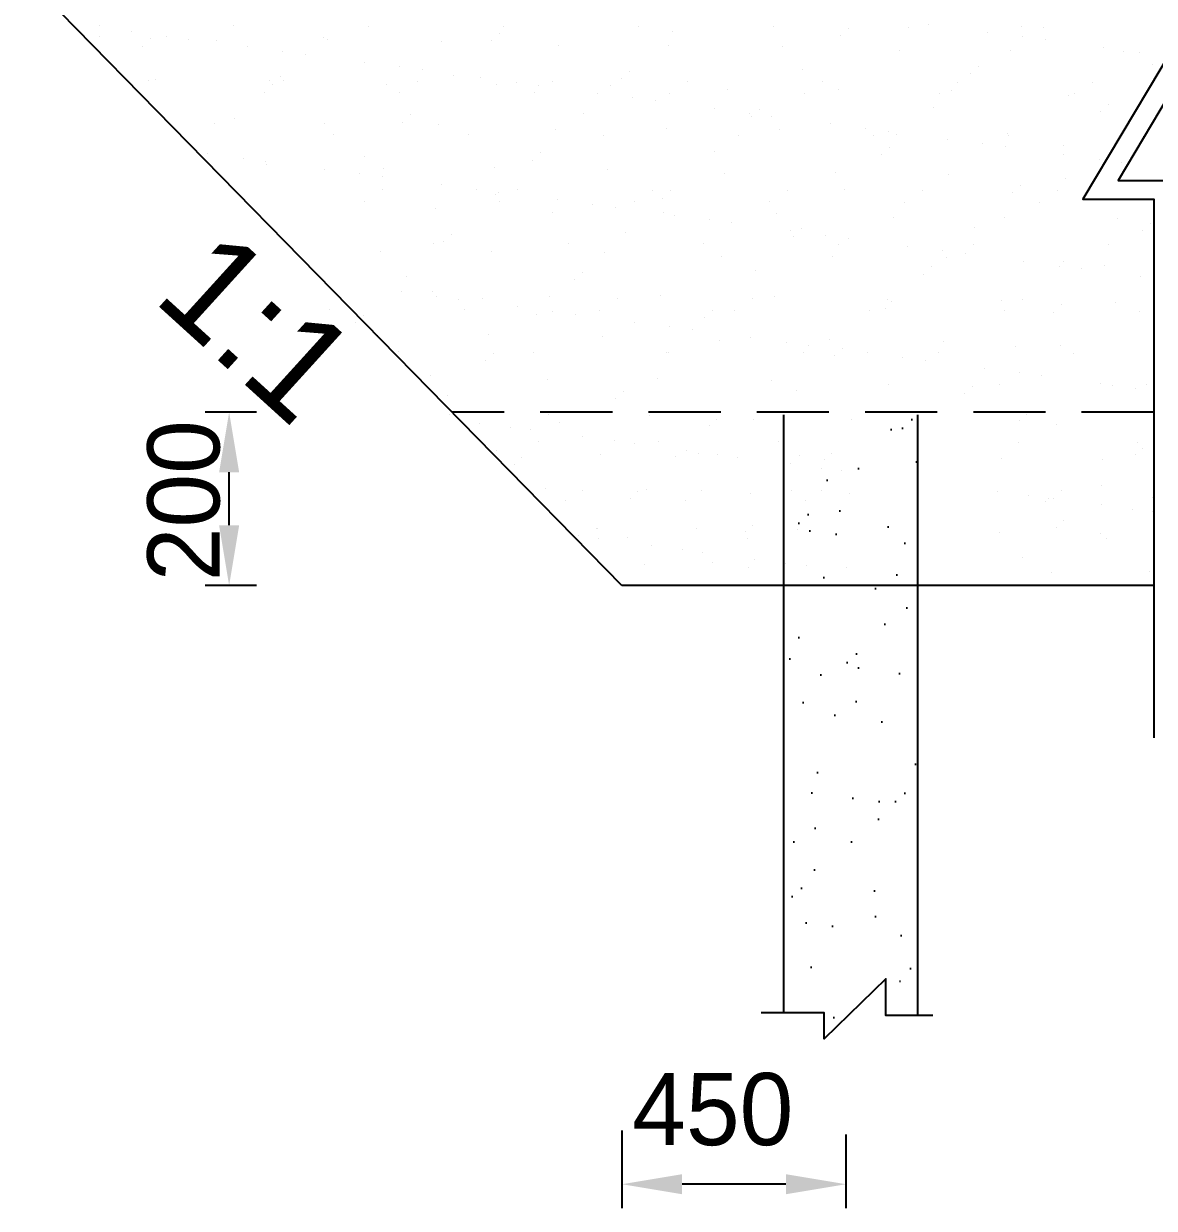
# Model space of a CAD drawing. Extents: x -1206532 to 786809, y -4288605 to 172932.
# Drawn here: x 425683 to 430381, y -4246393 to -4241471 of the extents above; entities that cross this region are included whole.
import ezdxf

# ---------------------------------------------------------------- set-up
doc = ezdxf.new("R2010")
doc.units = 0
doc.header["$LTSCALE"] = 300
doc.header["$MEASUREMENT"] = 0
doc.linetypes.add('DASHED', pattern=[0.75, 0.5, -0.25])
doc.layers.get('DEFPOINTS').update_dxf_attribs({"linetype": 'CONTINUOUS'})
doc.layers.add('LINE', color=7, linetype='CONTINUOUS')
doc.dimstyles.new('3', dxfattribs={"dimtxt": 225, "dimasz": 350, "dimexe": 100, "dimexo": 25, "dimgap": 9, "dimtad": 0, "dimdec": 0, "dimzin": 0, "dimdsep": 46, "dimtxsty": 'Standard', "dimcen": 0, "dimclrd": 5, "dimclre": 6, "dimclrt": 1, "dimadec": 0, "dimazin": 0, "dimtfac": 1, "dimtdec": 0, "dimtofl": 0, "dimtmove": 2, "dimatfit": 3, "dimfxl": 1, "dimtolj": 1, "dimtzin": 0, "dimarcsym": 0})

# ---------------------------------------------------------------- blocks, each defined once
blk = doc.blocks.new('*D139')
at = {"layer": 'DEFPOINTS', "color": 0, "lineweight": 30}
for p in [(428169, -4246045), (429099.9, -4246060.7), (428169, -4246292.6)]:
    blk.add_point(p, dxfattribs=at)
at = {"layer": 'LINE', "color": 0, "lineweight": -2}
for p, q in [((428169, -4246070), (428169, -4246392.6)), ((429099.9, -4246085.7), (429099.9, -4246392.6)), ((428849.9, -4246292.6), (428419, -4246292.6))]:
    blk.add_line(p, q, dxfattribs=at)
at = {"layer": 'LINE', "color": 0, "lineweight": 30}
for points in [[(428419, -4246251), (428419, -4246334.3), (428169, -4246292.6)], [(428849.9, -4246251), (428849.9, -4246334.3), (429099.9, -4246292.6)]]:
    blk.add_solid(points, dxfattribs=at)
at = {"layer": 'LINE', "color": 0, "insert": (428546.4, -4245982.4), "char_height": 300, "attachment_point": 5}
blk.add_mtext('\\A1;450', dxfattribs=at)
blk = doc.blocks.new('*D141')
at = {"layer": 'DEFPOINTS', "color": 0, "lineweight": 30}
for p in [(426536.4, -4243084.8), (426674.6, -4243084.8), (426674.6, -4243804.8)]:
    blk.add_point(p, dxfattribs=at)
at = {"layer": 'LINE', "color": 0, "lineweight": -2}
for p, q in [((426649.6, -4243084.8), (426436.4, -4243084.8)), ((426536.4, -4243554.8), (426536.4, -4243334.8)), ((426649.6, -4243804.8), (426436.4, -4243804.8))]:
    blk.add_line(p, q, dxfattribs=at)
at = {"layer": 'LINE', "color": 0, "lineweight": 30}
for points in [[(426494.8, -4243334.8), (426578.1, -4243334.8), (426536.4, -4243084.8)], [(426494.8, -4243554.8), (426578.1, -4243554.8), (426536.4, -4243804.8)]]:
    blk.add_solid(points, dxfattribs=at)
at = {"layer": 'LINE', "color": 0, "insert": (426348.6, -4243452.8), "char_height": 300, "attachment_point": 5, "rotation": 90}
blk.add_mtext('\\A1;200', dxfattribs=at)

msp = doc.modelspace()

# ---------------------------------------------------------------- hatches: boundary and pattern name
at = {"layer": 'LINE'}
h = msp.add_hatch(dxfattribs=at)
h.set_pattern_fill('AR-SAND', color=256, scale=210, style=0)
h.set_pattern_definition([(142.5, (824357.52, -3851957.46), (13.2286, 404.633), [0, -319.2, 0, -357, 0, -341.25]), (172.5, (824357.5, -3851957.46), (-371.6531, 592.65067), [0, -172.2, 0, -287.7, 0, -110.25]), (212.5, (824615.82, -3851957.46), (-653.9698, 1.1884), [0, -105, 0, -378, 0, -493.5]), (222.5, (824615.8, -3851957.46), (-631.2866, 184.31187), [0, -52.5, 0, -247.8, 0, -283.5])])
h.paths.add_polyline_path([(429396.963, -4245591.287), (429265.961, -4245591.287), (429265.961, -4245438.772), (429009.5, -4245688.896), (429009.5, -4245580.55), (428840.671, -4245580.55), (428840.671, -4243815.874), (429396.963, -4243815.874)])
h.paths.add_polyline_path([(428840.671, -4243095.874), (429396.963, -4243095.874), (429396.963, -4243815.874), (428840.671, -4243815.874)])

# ---------------------------------------------------------------- linework, layer by layer
for p, q in [((428168.997, -4243804.822), (420591.867, -4236072.505)), ((425996.06, -4241479.031), (425996.06, -4241479.031)), ((426129.294, -4241503.949), (426129.294, -4241503.949)), ((426556.605, -4241480.05), (426556.605, -4241480.05)), ((427117.151, -4241481.068), (427117.151, -4241481.068)), ((427659.14, -4241511.26), (427659.14, -4241511.26)), ((427677.696, -4241482.087), (427677.696, -4241482.087)), ((428238.242, -4241483.106), (428238.242, -4241483.106)), ((428379.401, -4241505.073), (428379.401, -4241505.073)), ((428798.787, -4241484.124), (428798.787, -4241484.124)), ((429110.279, -4241489.158), (429110.279, -4241489.158)), ((429359.333, -4241485.143), (429359.333, -4241485.143)), ((429442.397, -4241474.08), (429442.397, -4241474.08)), ((429686.887, -4241506.267), (429686.887, -4241506.267)), ((429830.54, -4241482.971), (429830.54, -4241482.971)), ((429919.878, -4241486.162), (429919.878, -4241486.162)), ((425999.472, -4241523.053), (425999.472, -4241523.053)), ((426208, -4241533.362), (426208, -4241533.362)), ((426275.632, -4241523.214), (426275.632, -4241523.214)), ((426369.323, -4241535.549), (426369.323, -4241535.549)), ((426485.633, -4241540.569), (426485.633, -4241540.569)), ((426928.262, -4241527.175), (426928.262, -4241527.175)), ((426946.089, -4241538.36), (426946.089, -4241538.36)), ((427417.256, -4241544.37), (427417.256, -4241544.37)), ((427625.962, -4241541.662), (427625.962, -4241541.662)), ((427903.417, -4241561.886), (427903.417, -4241561.886)), ((428363.873, -4241559.677), (428363.873, -4241559.677)), ((429077.101, -4241519.56), (429077.101, -4241519.56)), ((429833.225, -4241525.533), (429833.225, -4241525.533)), ((429926.916, -4241537.868), (429926.916, -4241537.868)), ((426174.823, -4241563.764), (426174.823, -4241563.764)), ((426613.813, -4241567.737), (426613.813, -4241567.737)), ((426760.151, -4241587.002), (426760.151, -4241587.002)), ((426853.842, -4241599.337), (426853.842, -4241599.337)), ((428835.039, -4241565.687), (428835.039, -4241565.687)), ((429321.2, -4241583.202), (429321.2, -4241583.202)), ((429781.656, -4241580.994), (429781.656, -4241580.994)), ((430171.406, -4241570.056), (430171.406, -4241570.056)), ((430252.822, -4241587.004), (430252.822, -4241587.004)), ((430317.744, -4241589.321), (430317.744, -4241589.321)), ((427098.333, -4241631.525), (427098.333, -4241631.525)), ((427244.67, -4241650.79), (427244.67, -4241650.79)), ((429651.382, -4241647.14), (429651.382, -4241647.14)), ((430371.643, -4241640.953), (430371.643, -4241640.953)), ((426199.851, -4241707.327), (426199.851, -4241707.327)), ((426231.528, -4241701.116), (426231.528, -4241701.116)), ((426702.695, -4241707.126), (426702.695, -4241707.126)), ((426749.103, -4241691.344), (426749.103, -4241691.344)), ((426760.396, -4241708.346), (426760.396, -4241708.346)), ((427320.942, -4241709.365), (427320.942, -4241709.365)), ((427338.361, -4241663.125), (427338.361, -4241663.125)), ((427469.364, -4241685.157), (427469.364, -4241685.157)), ((427582.852, -4241695.313), (427582.852, -4241695.313)), ((427881.487, -4241710.383), (427881.487, -4241710.383)), ((428167.065, -4241699.643), (428167.065, -4241699.643)), ((428200.242, -4241669.242), (428200.242, -4241669.242)), ((428920.504, -4241663.055), (428920.504, -4241663.055)), ((429618.204, -4241677.541), (429618.204, -4241677.541)), ((426684.491, -4241756.703), (426684.491, -4241756.703)), ((426715.926, -4241721.745), (426715.926, -4241721.745)), ((427188.855, -4241724.641), (427188.855, -4241724.641)), ((427245.037, -4241757.722), (427245.037, -4241757.722)), ((427649.312, -4241722.433), (427649.312, -4241722.433)), ((427729.189, -4241714.579), (427729.189, -4241714.579)), ((427805.582, -4241758.74), (427805.582, -4241758.74)), ((427822.88, -4241726.913), (427822.88, -4241726.913)), ((428067.371, -4241759.101), (428067.371, -4241759.101)), ((428120.478, -4241728.443), (428120.478, -4241728.443)), ((428366.128, -4241759.759), (428366.128, -4241759.759)), ((428442.033, -4241711.402), (428442.033, -4241711.402)), ((428606.639, -4241745.958), (428606.639, -4241745.958)), ((429002.578, -4241712.421), (429002.578, -4241712.421)), ((429067.095, -4241743.75), (429067.095, -4241743.75)), ((429538.261, -4241749.76), (429538.261, -4241749.76)), ((429563.124, -4241713.439), (429563.124, -4241713.439)), ((430123.669, -4241714.458), (430123.669, -4241714.458)), ((428213.708, -4241778.367), (428213.708, -4241778.367)), ((428307.4, -4241790.701), (428307.4, -4241790.701)), ((428926.673, -4241760.778), (428926.673, -4241760.778)), ((429487.219, -4241761.796), (429487.219, -4241761.796)), ((430024.422, -4241767.275), (430024.422, -4241767.275)), ((430047.764, -4241762.815), (430047.764, -4241762.815)), ((430192.484, -4241805.121), (430192.484, -4241805.121)), ((427290.206, -4241849.325), (427290.206, -4241849.325)), ((428010.467, -4241843.139), (428010.467, -4241843.139)), ((428551.89, -4241822.889), (428551.89, -4241822.889)), ((428698.227, -4241842.155), (428698.227, -4241842.155)), ((428708.168, -4241857.625), (428708.168, -4241857.625)), ((428741.345, -4241827.223), (428741.345, -4241827.223)), ((428791.919, -4241854.49), (428791.919, -4241854.49)), ((429461.606, -4241821.036), (429461.606, -4241821.036)), ((430159.307, -4241835.523), (430159.307, -4241835.523)), ((426474.294, -4241887.397), (426474.294, -4241887.397)), ((426559.328, -4241865.241), (426559.328, -4241865.241)), ((426934.751, -4241885.189), (426934.751, -4241885.189)), ((427257.029, -4241879.727), (427257.029, -4241879.727)), ((427405.917, -4241891.198), (427405.917, -4241891.198)), ((428352.534, -4241906.505), (428352.534, -4241906.505)), ((429036.409, -4241886.677), (429036.409, -4241886.677)), ((429182.746, -4241905.943), (429182.746, -4241905.943)), ((426971.778, -4241931.807), (426971.778, -4241931.807)), ((427532.323, -4241932.825), (427532.323, -4241932.825)), ((427892.078, -4241908.714), (427892.078, -4241908.714)), ((428092.869, -4241933.844), (428092.869, -4241933.844)), ((428653.414, -4241934.863), (428653.414, -4241934.863)), ((428823.7, -4241912.515), (428823.7, -4241912.515)), ((429213.96, -4241935.881), (429213.96, -4241935.881)), ((429276.438, -4241918.278), (429276.438, -4241918.278)), ((429309.861, -4241930.031), (429309.861, -4241930.031)), ((429520.928, -4241950.466), (429520.928, -4241950.466)), ((429770.317, -4241927.822), (429770.317, -4241927.822)), ((429774.505, -4241936.9), (429774.505, -4241936.9)), ((430241.484, -4241933.832), (430241.484, -4241933.832)), ((430335.051, -4241937.919), (430335.051, -4241937.919)), ((428551.57, -4242001.12), (428551.57, -4242001.12)), ((429282.448, -4241985.205), (429282.448, -4241985.205)), ((429667.265, -4241969.731), (429667.265, -4241969.731)), ((429760.957, -4241982.066), (429760.957, -4241982.066)), ((430002.709, -4241979.018), (430002.709, -4241979.018)), ((426447.854, -4242011.935), (426447.854, -4242011.935)), ((426594.191, -4242031.2), (426594.191, -4242031.2)), ((426687.883, -4242043.535), (426687.883, -4242043.535)), ((426691.356, -4242053.954), (426691.356, -4242053.954)), ((427100.431, -4242023.222), (427100.431, -4242023.222)), ((427798.131, -4242037.709), (427798.131, -4242037.709)), ((427831.309, -4242007.307), (427831.309, -4242007.307)), ((429249.271, -4242015.606), (429249.271, -4242015.606)), ((430005.447, -4242014.254), (430005.447, -4242014.254)), ((430151.784, -4242033.519), (430151.784, -4242033.519)), ((430245.476, -4242045.854), (430245.476, -4242045.854)), ((426932.373, -4242075.723), (426932.373, -4242075.723)), ((427078.71, -4242094.989), (427078.71, -4242094.989)), ((427177.517, -4242071.47), (427177.517, -4242071.47)), ((427637.973, -4242069.261), (427637.973, -4242069.261)), ((428109.139, -4242075.271), (428109.139, -4242075.271)), ((428595.3, -4242092.786), (428595.3, -4242092.786)), ((429055.756, -4242090.578), (429055.756, -4242090.578)), ((429526.922, -4242096.588), (429526.922, -4242096.588)), ((427172.402, -4242107.323), (427172.402, -4242107.323)), ((427416.892, -4242139.511), (427416.892, -4242139.511)), ((429823.551, -4242143.187), (429823.551, -4242143.187)), ((430013.083, -4242114.103), (430013.083, -4242114.103)), ((427175.569, -4242160.103), (427175.569, -4242160.103)), ((427563.23, -4242158.777), (427563.23, -4242158.777)), ((427641.534, -4242181.204), (427641.534, -4242181.204)), ((427656.921, -4242171.111), (427656.921, -4242171.111)), ((427736.114, -4242161.122), (427736.114, -4242161.122)), ((428296.66, -4242162.14), (428296.66, -4242162.14)), ((428339.234, -4242195.69), (428339.234, -4242195.69)), ((428372.412, -4242165.289), (428372.412, -4242165.289)), ((428857.205, -4242163.159), (428857.205, -4242163.159)), ((429092.673, -4242159.102), (429092.673, -4242159.102)), ((429417.751, -4242164.178), (429417.751, -4242164.178)), ((429790.373, -4242173.588), (429790.373, -4242173.588)), ((429978.296, -4242165.196), (429978.296, -4242165.196)), ((427099.663, -4242208.46), (427099.663, -4242208.46)), ((427394.578, -4242238.027), (427394.578, -4242238.027)), ((427660.209, -4242209.479), (427660.209, -4242209.479)), ((427901.411, -4242203.299), (427901.411, -4242203.299)), ((428047.749, -4242222.565), (428047.749, -4242222.565)), ((428141.44, -4242234.9), (428141.44, -4242234.9)), ((428220.755, -4242210.497), (428220.755, -4242210.497)), ((428781.3, -4242211.516), (428781.3, -4242211.516)), ((429341.846, -4242212.535), (429341.846, -4242212.535)), ((429902.391, -4242213.553), (429902.391, -4242213.553)), ((427880.739, -4242255.542), (427880.739, -4242255.542)), ((428341.195, -4242253.334), (428341.195, -4242253.334)), ((428385.931, -4242267.087), (428385.931, -4242267.087)), ((428532.268, -4242286.353), (428532.268, -4242286.353)), ((428625.959, -4242298.688), (428625.959, -4242298.688)), ((428812.361, -4242259.344), (428812.361, -4242259.344)), ((429298.522, -4242276.859), (429298.522, -4242276.859)), ((429758.978, -4242274.651), (429758.978, -4242274.651)), ((430230.145, -4242280.66), (430230.145, -4242280.66)), ((430364.654, -4242301.168), (430364.654, -4242301.168)), ((427462.375, -4242345.372), (427462.375, -4242345.372)), ((428182.636, -4242339.186), (428182.636, -4242339.186)), ((428870.45, -4242330.876), (428870.45, -4242330.876)), ((428913.514, -4242323.27), (428913.514, -4242323.27)), ((429016.787, -4242350.141), (429016.787, -4242350.141)), ((429633.776, -4242317.083), (429633.776, -4242317.083)), ((430331.476, -4242331.57), (430331.476, -4242331.57)), ((427386.95, -4242383.564), (427386.95, -4242383.564)), ((427429.198, -4242375.774), (427429.198, -4242375.774)), ((427947.496, -4242384.582), (427947.496, -4242384.582)), ((428508.041, -4242385.601), (428508.041, -4242385.601)), ((428880.337, -4242353.672), (428880.337, -4242353.672)), ((429068.587, -4242386.62), (429068.587, -4242386.62)), ((429110.478, -4242362.476), (429110.478, -4242362.476)), ((429354.969, -4242394.664), (429354.969, -4242394.664)), ((429629.132, -4242387.638), (429629.132, -4242387.638)), ((430189.678, -4242388.657), (430189.678, -4242388.657)), ((427166.178, -4242418.298), (427166.178, -4242418.298)), ((427626.634, -4242416.089), (427626.634, -4242416.089)), ((428097.8, -4242422.099), (428097.8, -4242422.099)), ((428583.961, -4242439.615), (428583.961, -4242439.615)), ((429044.417, -4242437.406), (429044.417, -4242437.406)), ((429501.306, -4242413.929), (429501.306, -4242413.929)), ((429515.584, -4242443.416), (429515.584, -4242443.416)), ((429594.998, -4242426.264), (429594.998, -4242426.264)), ((428723.739, -4242497.167), (428723.739, -4242497.167)), ((429454.617, -4242481.252), (429454.617, -4242481.252)), ((429839.488, -4242458.452), (429839.488, -4242458.452)), ((429985.825, -4242477.718), (429985.825, -4242477.718)), ((430001.744, -4242460.932), (430001.744, -4242460.932)), ((430079.517, -4242490.052), (430079.517, -4242490.052)), ((430174.878, -4242475.065), (430174.878, -4242475.065)), ((427272.6, -4242519.269), (427272.6, -4242519.269)), ((427970.301, -4242533.756), (427970.301, -4242533.756)), ((428003.478, -4242503.354), (428003.478, -4242503.354)), ((429421.44, -4242511.653), (429421.44, -4242511.653)), ((430324.007, -4242522.24), (430324.007, -4242522.24)), ((427250.933, -4242583.709), (427250.933, -4242583.709)), ((427383.239, -4242584.855), (427383.239, -4242584.855)), ((427397.27, -4242602.975), (427397.27, -4242602.975)), ((427490.962, -4242615.31), (427490.962, -4242615.31)), ((427590.741, -4242611.86), (427590.741, -4242611.86)), ((427869.4, -4242602.37), (427869.4, -4242602.37)), ((428151.287, -4242612.879), (428151.287, -4242612.879)), ((428329.856, -4242600.162), (428329.856, -4242600.162)), ((428711.832, -4242613.897), (428711.832, -4242613.897)), ((428801.023, -4242606.172), (428801.023, -4242606.172)), ((429272.378, -4242614.916), (429272.378, -4242614.916)), ((429287.183, -4242623.687), (429287.183, -4242623.687)), ((429747.64, -4242621.479), (429747.64, -4242621.479)), ((429832.923, -4242615.935), (429832.923, -4242615.935)), ((429995.72, -4242639.233), (429995.72, -4242639.233)), ((430218.806, -4242627.489), (430218.806, -4242627.489)), ((426954.29, -4242659.198), (426954.29, -4242659.198)), ((427093.442, -4242683.438), (427093.442, -4242683.438)), ((427514.836, -4242660.217), (427514.836, -4242660.217)), ((427735.452, -4242647.497), (427735.452, -4242647.497)), ((427813.703, -4242677.251), (427813.703, -4242677.251)), ((427881.789, -4242666.763), (427881.789, -4242666.763)), ((427975.481, -4242679.098), (427975.481, -4242679.098)), ((428075.381, -4242661.236), (428075.381, -4242661.236)), ((428511.403, -4242691.737), (428511.403, -4242691.737)), ((428544.581, -4242661.336), (428544.581, -4242661.336)), ((428635.927, -4242662.254), (428635.927, -4242662.254)), ((429196.472, -4242663.273), (429196.472, -4242663.273)), ((429264.842, -4242655.149), (429264.842, -4242655.149)), ((429757.018, -4242664.292), (429757.018, -4242664.292)), ((429962.543, -4242669.635), (429962.543, -4242669.635)), ((430317.564, -4242665.31), (430317.564, -4242665.31)), ((427060.264, -4242713.839), (427060.264, -4242713.839)), ((428219.971, -4242711.286), (428219.971, -4242711.286)), ((428366.309, -4242730.551), (428366.309, -4242730.551)), ((428460, -4242742.886), (428460, -4242742.886)), ((427154.839, -4242765.126), (427154.839, -4242765.126)), ((427615.295, -4242762.918), (427615.295, -4242762.918)), ((428086.462, -4242768.928), (428086.462, -4242768.928)), ((428572.622, -4242786.443), (428572.622, -4242786.443)), ((428704.49, -4242775.074), (428704.49, -4242775.074)), ((429033.078, -4242784.235), (429033.078, -4242784.235)), ((429504.245, -4242790.244), (429504.245, -4242790.244)), ((427241.577, -4242834.302), (427241.577, -4242834.302)), ((427634.544, -4242841.419), (427634.544, -4242841.419)), ((427802.123, -4242835.321), (427802.123, -4242835.321)), ((428354.806, -4242835.233), (428354.806, -4242835.233)), ((428362.668, -4242836.339), (428362.668, -4242836.339)), ((428850.828, -4242794.339), (428850.828, -4242794.339)), ((428923.214, -4242837.358), (428923.214, -4242837.358)), ((428944.519, -4242806.674), (428944.519, -4242806.674)), ((429085.684, -4242819.317), (429085.684, -4242819.317)), ((429189.009, -4242838.862), (429189.009, -4242838.862)), ((429483.759, -4242838.377), (429483.759, -4242838.377)), ((429805.945, -4242813.13), (429805.945, -4242813.13)), ((429990.406, -4242807.76), (429990.406, -4242807.76)), ((430044.305, -4242839.395), (430044.305, -4242839.395)), ((427601.367, -4242871.821), (427601.367, -4242871.821)), ((429052.506, -4242849.719), (429052.506, -4242849.719)), ((429335.347, -4242858.128), (429335.347, -4242858.128)), ((429429.038, -4242870.462), (429429.038, -4242870.462)), ((427371.901, -4242931.683), (427371.901, -4242931.683)), ((429673.529, -4242902.65), (429673.529, -4242902.65)), ((429819.866, -4242921.916), (429819.866, -4242921.916)), ((429913.557, -4242934.25), (429913.557, -4242934.25)), ((427858.061, -4242949.199), (427858.061, -4242949.199)), ((428318.517, -4242946.99), (428318.517, -4242946.99)), ((428789.684, -4242953), (428789.684, -4242953)), ((429275.845, -4242970.516), (429275.845, -4242970.516)), ((429626.786, -4242977.299), (429626.786, -4242977.299)), ((429736.301, -4242968.307), (429736.301, -4242968.307)), ((430158.048, -4242966.438), (430158.048, -4242966.438)), ((430207.467, -4242974.317), (430207.467, -4242974.317)), ((430304.385, -4242985.704), (430304.385, -4242985.704)), ((430347.048, -4242971.112), (430347.048, -4242971.112)), ((427444.769, -4243015.316), (427444.769, -4243015.316)), ((428142.47, -4243029.802), (428142.47, -4243029.802)), ((428175.647, -4242999.401), (428175.647, -4242999.401)), ((428895.908, -4242993.214), (428895.908, -4242993.214)), ((429593.609, -4243007.7), (429593.609, -4243007.7)), ((427453.308, -4243096.419), (427453.308, -4243096.419)), ((427575.89, -4243130.146), (427575.89, -4243130.146)), ((427862.602, -4243094.456), (427862.602, -4243094.456)), ((427910.528, -4243128.339), (427910.528, -4243128.339)), ((428281.417, -4243099.798), (428281.417, -4243099.798)), ((428560.198, -4243114.193), (428560.198, -4243114.193)), ((428713.56, -4243115.368), (428713.56, -4243115.368)), ((428840.671, -4243095.874), (428840.671, -4245580.55)), ((429122.854, -4243113.405), (429122.854, -4243113.405)), ((429396.963, -4243095.874), (429396.963, -4245591.287)), ((429820.608, -4243121.57), (429820.608, -4243121.57)), ((429850.099, -4243094.546), (429850.099, -4243094.546)), ((429973.812, -4243134.316), (429973.812, -4243134.316)), ((427705.967, -4243147.271), (427705.967, -4243147.271)), ((427789.249, -4243158.235), (427789.249, -4243158.235)), ((428006.573, -4243186.847), (428006.573, -4243186.847)), ((428530.707, -4243141.216), (428530.707, -4243141.216)), ((427822.013, -4243205.562), (427822.013, -4243205.562)), ((428136.651, -4243203.972), (428136.651, -4243203.972)), ((428219.932, -4243214.936), (428219.932, -4243214.936)), ((428320.275, -4243206.467), (428320.275, -4243206.467)), ((428818.538, -4243207.373), (428818.538, -4243207.373)), ((429815.064, -4243209.184), (429815.064, -4243209.184)), ((430313.326, -4243210.089), (430313.326, -4243210.089)), ((430331.079, -4243234.974), (430331.079, -4243234.974)), ((427646.252, -4243244.47), (427646.252, -4243244.47)), ((427751.276, -4243274.267), (427751.276, -4243274.267)), ((428078.394, -4243260.039), (428078.394, -4243260.039)), ((428391.509, -4243268.768), (428391.509, -4243268.768)), ((428437.257, -4243243.547), (428437.257, -4243243.547)), ((428487.689, -4243258.076), (428487.689, -4243258.076)), ((428567.335, -4243260.672), (428567.335, -4243260.672)), ((428650.616, -4243271.636), (428650.616, -4243271.636)), ((428906.503, -4243263.419), (428906.503, -4243263.419)), ((429011.687, -4243281.644), (429011.687, -4243281.644)), ((429041.178, -4243254.621), (429041.178, -4243254.621)), ((429747.941, -4243277.025), (429747.941, -4243277.025)), ((430166.755, -4243282.367), (430166.755, -4243282.367)), ((430301.588, -4243261.998), (430301.588, -4243261.998)), ((427721.785, -4243301.291), (427721.785, -4243301.291)), ((428867.941, -4243300.248), (428867.941, -4243300.248)), ((428998.018, -4243317.373), (428998.018, -4243317.373)), ((429081.3, -4243328.337), (429081.3, -4243328.337)), ((427852.523, -4243402.748), (427852.523, -4243402.748)), ((428003.16, -4243408.492), (428003.16, -4243408.492)), ((428232.257, -4243414.695), (428232.257, -4243414.695)), ((428271.338, -4243408.09), (428271.338, -4243408.09)), ((428501.423, -4243409.397), (428501.423, -4243409.397)), ((428703.481, -4243423.66), (428703.481, -4243423.66)), ((428872.489, -4243409.196), (428872.489, -4243409.196)), ((428999.686, -4243410.303), (428999.686, -4243410.303)), ((429112.775, -4243421.696), (429112.775, -4243421.696)), ((429729.308, -4243413.649), (429729.308, -4243413.649)), ((429859.385, -4243430.774), (429859.385, -4243430.774)), ((429996.211, -4243412.114), (429996.211, -4243412.114)), ((430162.39, -4243389.549), (430162.39, -4243389.549)), ((427935.689, -4243451.476), (427935.689, -4243451.476)), ((428202.766, -4243441.719), (428202.766, -4243441.719)), ((428433.952, -4243452.381), (428433.952, -4243452.381)), ((428932.214, -4243453.287), (428932.214, -4243453.287)), ((429928.74, -4243455.098), (429928.74, -4243455.098)), ((429942.667, -4243441.738), (429942.667, -4243441.738)), ((429963.733, -4243442.608), (429963.733, -4243442.608)), ((430159.992, -4243470.35), (430159.992, -4243470.35)), ((430373.027, -4243440.645), (430373.027, -4243440.645)), ((430290.069, -4243487.475), (430290.069, -4243487.475)), ((430373.351, -4243498.439), (430373.351, -4243498.439)), ((428063.568, -4243569.27), (428063.568, -4243569.27)), ((428068.316, -4243568.331), (428068.316, -4243568.331)), ((428477.61, -4243566.368), (428477.61, -4243566.368)), ((428713.237, -4243555.123), (428713.237, -4243555.123)), ((428896.424, -4243571.71), (428896.424, -4243571.71)), ((429973.647, -4243562.5), (429973.647, -4243562.5)), ((430003.138, -4243535.477), (430003.138, -4243535.477)), ((427989.132, -4243598.814), (427989.132, -4243598.814)), ((428072.413, -4243609.779), (428072.413, -4243609.779)), ((428191.055, -4243607.124), (428191.055, -4243607.124)), ((428683.746, -4243582.147), (428683.746, -4243582.147)), ((428689.318, -4243608.029), (428689.318, -4243608.029)), ((429737.862, -4243585.317), (429737.862, -4243585.317)), ((430156.676, -4243590.659), (430156.676, -4243590.659)), ((430184.106, -4243610.745), (430184.106, -4243610.745)), ((428289.738, -4243638.39), (428289.738, -4243638.39)), ((428419.815, -4243655.515), (428419.815, -4243655.515)), ((428503.097, -4243666.479), (428503.097, -4243666.479)), ((428261.259, -4243716.382), (428261.259, -4243716.382)), ((428544.548, -4243709.698), (428544.548, -4243709.698)), ((428720.421, -4243695.091), (428720.421, -4243695.091)), ((428850.499, -4243712.216), (428850.499, -4243712.216)), ((428933.78, -4243723.18), (428933.78, -4243723.18)), ((429834.449, -4243690.052), (429834.449, -4243690.052)), ((428693.402, -4243731.951), (428693.402, -4243731.951)), ((429102.696, -4243729.988), (429102.696, -4243729.988)), ((429953.654, -4243750.9), (429953.654, -4243750.9)), ((430362.948, -4243748.937), (430362.948, -4243748.937)), ((430379.215, -4243804.822), (428168.997, -4243804.822))]:
    msp.add_line(p, q, dxfattribs=at)
at = {"layer": 'LINE', "linetype": 'DASHED', "ltscale": 2}
msp.add_line((430379.215, -4243084.822), (427463.448, -4243084.822), dxfattribs=at)
at = {"layer": 'LINE'}
for points in [[(430237.067, -4239356.697), (430238.943, -4241385.466), (430570.138, -4241385.466), (430084.151, -4242200.472), (430379.215, -4242200.472), (430379.215, -4244437.402)], [(430385.155, -4239356.623), (430385.155, -4241307.18), (430716.35, -4241307.18), (430230.363, -4242122.185), (430525.426, -4242122.185), (430525.426, -4244359.115)], [(429461.356, -4245591.287), (429265.961, -4245591.287), (429265.961, -4245438.772), (429009.5, -4245688.896), (429009.5, -4245580.55), (428747.823, -4245580.55)]]:
    msp.add_lwpolyline(points, dxfattribs=at)

# ---------------------------------------------------------------- texts
msp.add_text('1:1', height=432, rotation=317.73178, dxfattribs=at).set_placement((426213.145, -4242617.677))

# ---------------------------------------------------------------- dimensions: what is measured, and where the dimension line sits
for base, p1, p2, angle, text, picture, middle in [((426536.418, -4243084.822), (426674.587, -4243804.822), (426674.587, -4243084.822), 90, '200', '*D141', (426348.564, -4243452.766)), ((428168.997, -4246292.619), (429099.948, -4246060.697), (428168.997, -4246045.015), 180, '450', '*D139', (428546.424, -4245982.425))]:
    dim = msp.add_linear_dim(base=base, p1=p1, p2=p2, angle=angle, text=text, dimstyle='3', override={"dimtxt": 300, "dimasz": 250, "dimclrd": 0, "dimclre": 0, "dimclrt": 0}, dxfattribs=at)
    dim.commit()
    dim.dimension.update_dxf_attribs({"geometry": picture, "text_midpoint": middle, "dimtype": 160})

doc.saveas('drawing.dxf')
